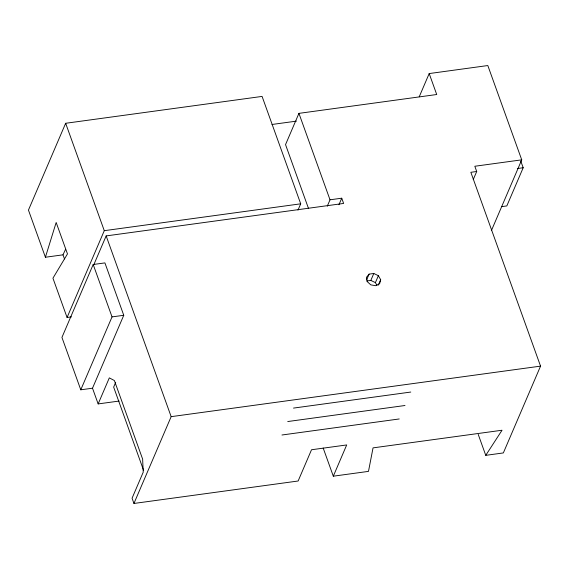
<?xml version="1.0" encoding="UTF-8"?>
<svg xmlns="http://www.w3.org/2000/svg" width="569" height="569" viewBox="0 0 569 569"><rect width="100%" height="100%" fill="white"/><g stroke="black" fill="none" stroke-linecap="round" stroke-linejoin="round"><path stroke-width="0.85" d="M380.675 279.706L379.63 283.668L375.732 285.702L370.803 284.87L367.14 281.555L366.472 277.309L369.103 274.123L373.797 273.476L378.371 275.688L380.675 279.706L378.357 285.112M65.584 249.3L62.995 254.834L45.406 257.238L56.167 222.486L67.476 253.916L52.938 278.191L67.071 317.481L71.445 316.883M297.992 210.125L300.702 203.816L262.081 96.417L65.655 123.281L28.45 210.089L45.406 257.238M67.071 317.481L104.276 230.68L65.655 123.281M93.188 264.507L61.936 337.424L80.777 389.808L92.505 388.207L123.758 315.29L104.916 262.899L93.188 264.507L112.029 316.897L80.777 389.808M93.643 265.126L106.161 235.915L343.626 203.439L341.741 198.197L330.02 199.804L327.267 206.213M119.149 401.053L98.153 403.919L109.319 377.88L114.376 380.533L142.634 459.112L143.224 472.178L132.065 498.216L133.95 503.458L298.128 481.004L311.52 449.752L346.699 444.944L333.306 476.189L368.484 471.381L373.044 447.874L502.036 430.235L485.755 455.342L478.223 434.396M115.706 382.29L113.651 387.091L143.658 470.542M491.481 230.417L521.73 159.839L487.818 65.542L429.19 73.565L436.722 94.518L298.931 113.366L285.538 144.611L308.554 208.61M133.95 503.458L171.155 416.657L106.161 235.915M338.939 204.733L341.741 198.197M419.225 96.801L429.19 73.565M366.785 279.521L369.103 274.123M366.905 280.958L370.824 280.425L373.797 273.476M376.927 285.311L375.398 282.629L378.371 275.688M473.23 179.605L476.708 171.497L474.823 166.255L521.73 159.839M520.784 161.048L523.188 167.741L506.823 205.928L501.794 206.618M476.708 171.497L470.848 172.293L540.55 366.13L503.345 452.931L485.755 455.342M272.003 124.476L296.442 121.133M517.328 168.538L523.188 167.741M104.276 230.68L300.702 203.816M112.029 316.897L123.758 315.29M171.155 416.657L540.55 366.13M293.497 408.094L410.768 392.055M287.729 421.544L405 405.505M281.961 435.001L399.232 418.962M370.824 280.425L375.398 282.629M298.931 113.366L330.02 199.804M323.178 448.023L333.306 476.189M62.995 254.834L64.482 258.959M92.505 388.207L98.153 403.919"/></g></svg>
